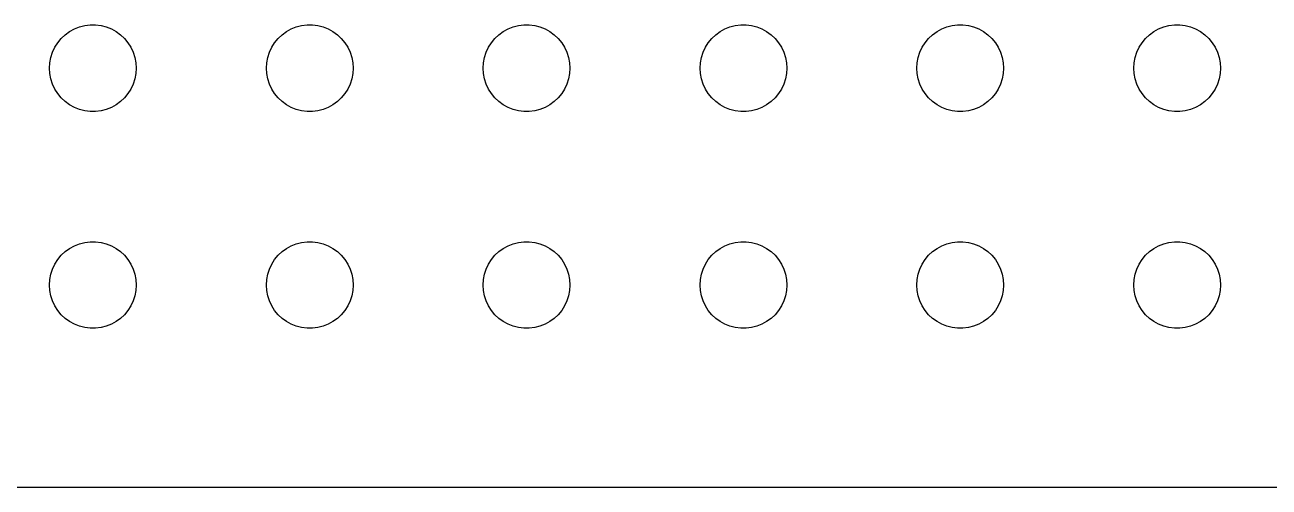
# Model space of a CAD drawing. Header units: metres. Extents: x -172 to 172, y -22 to 22.
# Drawn here: x -129.85 to -86.82, y -21.99 to -6 of the extents above; entities that cross this region are included whole.
import ezdxf

# ---------------------------------------------------------------- set-up
doc = ezdxf.new("R2010")
doc.units = ezdxf.units.M

msp = doc.modelspace()

# ---------------------------------------------------------------- linework, layer by layer
for p, q in [((-127.781, -6.02657), (-127.594, -6.00294)), ((-127.594, -6.00294), (-127.406, -6.00294)), ((-127.406, -6.00294), (-127.219, -6.02657)), ((-120.281, -6.02657), (-120.094, -6.00294)), ((-120.094, -6.00294), (-119.906, -6.00294)), ((-119.906, -6.00294), (-119.719, -6.02657)), ((-112.781, -6.02657), (-112.594, -6.00294)), ((-112.594, -6.00294), (-112.406, -6.00294)), ((-112.406, -6.00294), (-112.219, -6.02657)), ((-105.281, -6.02657), (-105.094, -6.00294)), ((-105.094, -6.00294), (-104.906, -6.00294)), ((-104.906, -6.00294), (-104.719, -6.02657)), ((-97.7811, -6.02657), (-97.5942, -6.00294)), ((-97.5942, -6.00294), (-97.4058, -6.00294)), ((-97.4058, -6.00294), (-97.2189, -6.02657)), ((-90.2811, -6.02657), (-90.0942, -6.00294)), ((-90.0942, -6.00294), (-89.9058, -6.00294)), ((-89.9058, -6.00294), (-89.7189, -6.02657)), ((-128.593, -6.47318), (-128.456, -6.34422)), ((-128.456, -6.34422), (-128.304, -6.23351)), ((-128.304, -6.23351), (-128.139, -6.14275)), ((-128.139, -6.14275), (-127.964, -6.07341)), ((-127.964, -6.07341), (-127.781, -6.02657)), ((-127.219, -6.02657), (-127.036, -6.07341)), ((-127.036, -6.07341), (-126.861, -6.14275)), ((-126.861, -6.14275), (-126.696, -6.23351)), ((-126.696, -6.23351), (-126.544, -6.34422)), ((-126.544, -6.34422), (-126.407, -6.47318)), ((-121.093, -6.47318), (-120.956, -6.34422)), ((-120.956, -6.34422), (-120.804, -6.23351)), ((-120.804, -6.23351), (-120.639, -6.14275)), ((-120.639, -6.14275), (-120.464, -6.07341)), ((-120.464, -6.07341), (-120.281, -6.02657)), ((-119.719, -6.02657), (-119.536, -6.07341)), ((-119.536, -6.07341), (-119.361, -6.14275)), ((-119.361, -6.14275), (-119.196, -6.23351)), ((-119.196, -6.23351), (-119.044, -6.34422)), ((-119.044, -6.34422), (-118.907, -6.47318)), ((-113.593, -6.47318), (-113.456, -6.34422)), ((-113.456, -6.34422), (-113.304, -6.23351)), ((-113.304, -6.23351), (-113.139, -6.14275)), ((-113.139, -6.14275), (-112.964, -6.07341)), ((-112.964, -6.07341), (-112.781, -6.02657)), ((-112.219, -6.02657), (-112.036, -6.07341)), ((-112.036, -6.07341), (-111.861, -6.14275)), ((-111.861, -6.14275), (-111.696, -6.23351)), ((-111.696, -6.23351), (-111.544, -6.34422)), ((-111.544, -6.34422), (-111.407, -6.47318)), ((-106.093, -6.47318), (-105.956, -6.34422)), ((-105.956, -6.34422), (-105.804, -6.23351)), ((-105.804, -6.23351), (-105.639, -6.14275)), ((-105.639, -6.14275), (-105.464, -6.07341)), ((-105.464, -6.07341), (-105.281, -6.02657)), ((-104.719, -6.02657), (-104.536, -6.07341)), ((-104.536, -6.07341), (-104.361, -6.14275)), ((-104.361, -6.14275), (-104.196, -6.23351)), ((-104.196, -6.23351), (-104.044, -6.34422)), ((-104.044, -6.34422), (-103.907, -6.47318)), ((-98.5934, -6.47318), (-98.4561, -6.34422)), ((-98.4561, -6.34422), (-98.3037, -6.23351)), ((-98.3037, -6.23351), (-98.1387, -6.14275)), ((-98.1387, -6.14275), (-97.9635, -6.07341)), ((-97.9635, -6.07341), (-97.7811, -6.02657)), ((-97.2189, -6.02657), (-97.0365, -6.07341)), ((-97.0365, -6.07341), (-96.8613, -6.14275)), ((-96.8613, -6.14275), (-96.6963, -6.23351)), ((-96.6963, -6.23351), (-96.5439, -6.34422)), ((-96.5439, -6.34422), (-96.4065, -6.47318)), ((-91.0934, -6.47318), (-90.9561, -6.34422)), ((-90.9561, -6.34422), (-90.8037, -6.23351)), ((-90.8037, -6.23351), (-90.6387, -6.14275)), ((-90.6387, -6.14275), (-90.4635, -6.07341)), ((-90.4635, -6.07341), (-90.2811, -6.02657)), ((-89.7189, -6.02657), (-89.5365, -6.07341)), ((-89.5365, -6.07341), (-89.3613, -6.14275)), ((-89.3613, -6.14275), (-89.1963, -6.23351)), ((-89.1963, -6.23351), (-89.0439, -6.34422)), ((-89.0439, -6.34422), (-88.9065, -6.47318)), ((-128.895, -6.9478), (-128.814, -6.77736)), ((-128.814, -6.77736), (-128.714, -6.61832)), ((-128.714, -6.61832), (-128.593, -6.47318)), ((-126.407, -6.47318), (-126.286, -6.61832)), ((-126.286, -6.61832), (-126.186, -6.77736)), ((-126.186, -6.77736), (-126.105, -6.9478)), ((-121.395, -6.9478), (-121.314, -6.77736)), ((-121.314, -6.77736), (-121.214, -6.61832)), ((-121.214, -6.61832), (-121.093, -6.47318)), ((-118.907, -6.47318), (-118.786, -6.61832)), ((-118.786, -6.61832), (-118.686, -6.77736)), ((-118.686, -6.77736), (-118.605, -6.9478)), ((-113.895, -6.9478), (-113.814, -6.77736)), ((-113.814, -6.77736), (-113.714, -6.61832)), ((-113.714, -6.61832), (-113.593, -6.47318)), ((-111.407, -6.47318), (-111.286, -6.61832)), ((-111.286, -6.61832), (-111.186, -6.77736)), ((-111.186, -6.77736), (-111.105, -6.9478)), ((-106.395, -6.9478), (-106.314, -6.77736)), ((-106.314, -6.77736), (-106.214, -6.61832)), ((-106.214, -6.61832), (-106.093, -6.47318)), ((-103.907, -6.47318), (-103.786, -6.61832)), ((-103.786, -6.61832), (-103.686, -6.77736)), ((-103.686, -6.77736), (-103.605, -6.9478)), ((-98.8947, -6.9478), (-98.8145, -6.77736)), ((-98.8145, -6.77736), (-98.7135, -6.61832)), ((-98.7135, -6.61832), (-98.5934, -6.47318)), ((-96.4065, -6.47318), (-96.2865, -6.61832)), ((-96.2865, -6.61832), (-96.1855, -6.77736)), ((-96.1855, -6.77736), (-96.1053, -6.9478)), ((-91.3947, -6.9478), (-91.3145, -6.77736)), ((-91.3145, -6.77736), (-91.2135, -6.61832)), ((-91.2135, -6.61832), (-91.0934, -6.47318)), ((-88.9065, -6.47318), (-88.7865, -6.61832)), ((-88.7865, -6.61832), (-88.6855, -6.77736)), ((-88.6855, -6.77736), (-88.6053, -6.9478)), ((-129, -7.5), (-128.988, -7.312)), ((-128.988, -7.312), (-128.953, -7.12695)), ((-128.953, -7.12695), (-128.895, -6.9478)), ((-126.105, -6.9478), (-126.047, -7.12695)), ((-126.047, -7.12695), (-126.012, -7.312)), ((-126.012, -7.312), (-126, -7.5)), ((-121.5, -7.5), (-121.488, -7.312)), ((-121.488, -7.312), (-121.453, -7.12695)), ((-121.453, -7.12695), (-121.395, -6.9478)), ((-118.605, -6.9478), (-118.547, -7.12695)), ((-118.547, -7.12695), (-118.512, -7.312)), ((-118.512, -7.312), (-118.5, -7.5)), ((-114, -7.5), (-113.988, -7.312)), ((-113.988, -7.312), (-113.953, -7.12695)), ((-113.953, -7.12695), (-113.895, -6.9478)), ((-111.105, -6.9478), (-111.047, -7.12695)), ((-111.047, -7.12695), (-111.012, -7.312)), ((-111.012, -7.312), (-111, -7.5)), ((-106.5, -7.5), (-106.488, -7.312)), ((-106.488, -7.312), (-106.453, -7.12695)), ((-106.453, -7.12695), (-106.395, -6.9478)), ((-103.605, -6.9478), (-103.547, -7.12695)), ((-103.547, -7.12695), (-103.512, -7.312)), ((-103.512, -7.312), (-103.5, -7.5)), ((-99, -7.5), (-98.9882, -7.312)), ((-98.9882, -7.312), (-98.9529, -7.12695)), ((-98.9529, -7.12695), (-98.8947, -6.9478)), ((-96.1053, -6.9478), (-96.0471, -7.12695)), ((-96.0471, -7.12695), (-96.0118, -7.312)), ((-96.0118, -7.312), (-96, -7.5)), ((-91.5, -7.5), (-91.4882, -7.312)), ((-91.4882, -7.312), (-91.4529, -7.12695)), ((-91.4529, -7.12695), (-91.3947, -6.9478)), ((-88.6053, -6.9478), (-88.5471, -7.12695)), ((-88.5471, -7.12695), (-88.5118, -7.312)), ((-88.5118, -7.312), (-88.5, -7.5)), ((-128.988, -7.68799), (-129, -7.5)), ((-128.953, -7.87303), (-128.988, -7.68799)), ((-126.012, -7.68799), (-126.047, -7.87303)), ((-126, -7.5), (-126.012, -7.68799)), ((-121.488, -7.68799), (-121.5, -7.5)), ((-121.453, -7.87303), (-121.488, -7.68799)), ((-118.512, -7.68799), (-118.547, -7.87303)), ((-118.5, -7.5), (-118.512, -7.68799)), ((-113.988, -7.68799), (-114, -7.5)), ((-113.953, -7.87303), (-113.988, -7.68799)), ((-111.012, -7.68799), (-111.047, -7.87303)), ((-111, -7.5), (-111.012, -7.68799)), ((-106.488, -7.68799), (-106.5, -7.5)), ((-106.453, -7.87303), (-106.488, -7.68799)), ((-103.512, -7.68799), (-103.547, -7.87303)), ((-103.5, -7.5), (-103.512, -7.68799)), ((-98.9882, -7.68799), (-99, -7.5)), ((-98.9529, -7.87303), (-98.9882, -7.68799)), ((-96.0118, -7.68799), (-96.0471, -7.87303)), ((-96, -7.5), (-96.0118, -7.68799)), ((-91.4882, -7.68799), (-91.5, -7.5)), ((-91.4529, -7.87303), (-91.4882, -7.68799)), ((-88.5118, -7.68799), (-88.5471, -7.87303)), ((-88.5, -7.5), (-88.5118, -7.68799)), ((-128.895, -8.05219), (-128.953, -7.87303)), ((-128.814, -8.22263), (-128.895, -8.05219)), ((-126.105, -8.05219), (-126.186, -8.22263)), ((-126.047, -7.87303), (-126.105, -8.05219)), ((-121.395, -8.05219), (-121.453, -7.87303)), ((-121.314, -8.22263), (-121.395, -8.05219)), ((-118.605, -8.05219), (-118.686, -8.22263)), ((-118.547, -7.87303), (-118.605, -8.05219)), ((-113.895, -8.05219), (-113.953, -7.87303)), ((-113.814, -8.22263), (-113.895, -8.05219)), ((-111.105, -8.05219), (-111.186, -8.22263)), ((-111.047, -7.87303), (-111.105, -8.05219)), ((-106.395, -8.05219), (-106.453, -7.87303)), ((-106.314, -8.22263), (-106.395, -8.05219)), ((-103.605, -8.05219), (-103.686, -8.22263)), ((-103.547, -7.87303), (-103.605, -8.05219)), ((-98.8947, -8.05219), (-98.9529, -7.87303)), ((-98.8145, -8.22263), (-98.8947, -8.05219)), ((-96.1053, -8.05219), (-96.1855, -8.22263)), ((-96.0471, -7.87303), (-96.1053, -8.05219)), ((-91.3947, -8.05219), (-91.4529, -7.87303)), ((-91.3145, -8.22263), (-91.3947, -8.05219)), ((-88.6053, -8.05219), (-88.6855, -8.22263)), ((-88.5471, -7.87303), (-88.6053, -8.05219)), ((-128.714, -8.38167), (-128.814, -8.22263)), ((-128.593, -8.52681), (-128.714, -8.38167)), ((-128.456, -8.65576), (-128.593, -8.52681)), ((-126.407, -8.52681), (-126.544, -8.65576)), ((-126.286, -8.38167), (-126.407, -8.52681)), ((-126.186, -8.22263), (-126.286, -8.38167)), ((-121.214, -8.38167), (-121.314, -8.22263)), ((-121.093, -8.52681), (-121.214, -8.38167)), ((-120.956, -8.65576), (-121.093, -8.52681)), ((-118.907, -8.52681), (-119.044, -8.65576)), ((-118.786, -8.38167), (-118.907, -8.52681)), ((-118.686, -8.22263), (-118.786, -8.38167)), ((-113.714, -8.38167), (-113.814, -8.22263)), ((-113.593, -8.52681), (-113.714, -8.38167)), ((-113.456, -8.65576), (-113.593, -8.52681)), ((-111.407, -8.52681), (-111.544, -8.65576)), ((-111.286, -8.38167), (-111.407, -8.52681)), ((-111.186, -8.22263), (-111.286, -8.38167)), ((-106.214, -8.38167), (-106.314, -8.22263)), ((-106.093, -8.52681), (-106.214, -8.38167)), ((-105.956, -8.65576), (-106.093, -8.52681)), ((-103.907, -8.52681), (-104.044, -8.65576)), ((-103.786, -8.38167), (-103.907, -8.52681)), ((-103.686, -8.22263), (-103.786, -8.38167)), ((-98.7135, -8.38167), (-98.8145, -8.22263)), ((-98.5934, -8.52681), (-98.7135, -8.38167)), ((-98.4561, -8.65576), (-98.5934, -8.52681)), ((-96.4065, -8.52681), (-96.5439, -8.65576)), ((-96.2865, -8.38167), (-96.4065, -8.52681)), ((-96.1855, -8.22263), (-96.2865, -8.38167)), ((-91.2135, -8.38167), (-91.3145, -8.22263)), ((-91.0934, -8.52681), (-91.2135, -8.38167)), ((-90.9561, -8.65576), (-91.0934, -8.52681)), ((-88.9065, -8.52681), (-89.0439, -8.65576)), ((-88.7865, -8.38167), (-88.9065, -8.52681)), ((-88.6855, -8.22263), (-88.7865, -8.38167)), ((-128.304, -8.76648), (-128.456, -8.65576)), ((-128.139, -8.85724), (-128.304, -8.76648)), ((-127.964, -8.92657), (-128.139, -8.85724)), ((-127.781, -8.97342), (-127.964, -8.92657)), ((-127.594, -8.99704), (-127.781, -8.97342)), ((-127.406, -8.99704), (-127.594, -8.99704)), ((-127.219, -8.97342), (-127.406, -8.99704)), ((-127.036, -8.92657), (-127.219, -8.97342)), ((-126.861, -8.85724), (-127.036, -8.92657)), ((-126.696, -8.76648), (-126.861, -8.85724)), ((-126.544, -8.65576), (-126.696, -8.76648)), ((-120.804, -8.76648), (-120.956, -8.65576)), ((-120.639, -8.85724), (-120.804, -8.76648)), ((-120.464, -8.92657), (-120.639, -8.85724)), ((-120.281, -8.97342), (-120.464, -8.92657)), ((-120.094, -8.99704), (-120.281, -8.97342)), ((-119.906, -8.99704), (-120.094, -8.99704)), ((-119.719, -8.97342), (-119.906, -8.99704)), ((-119.536, -8.92657), (-119.719, -8.97342)), ((-119.361, -8.85724), (-119.536, -8.92657)), ((-119.196, -8.76648), (-119.361, -8.85724)), ((-119.044, -8.65576), (-119.196, -8.76648)), ((-113.304, -8.76648), (-113.456, -8.65576)), ((-113.139, -8.85724), (-113.304, -8.76648)), ((-112.964, -8.92657), (-113.139, -8.85724)), ((-112.781, -8.97342), (-112.964, -8.92657)), ((-112.594, -8.99704), (-112.781, -8.97342)), ((-112.406, -8.99704), (-112.594, -8.99704)), ((-112.219, -8.97342), (-112.406, -8.99704)), ((-112.036, -8.92657), (-112.219, -8.97342)), ((-111.861, -8.85724), (-112.036, -8.92657)), ((-111.696, -8.76648), (-111.861, -8.85724)), ((-111.544, -8.65576), (-111.696, -8.76648)), ((-105.804, -8.76648), (-105.956, -8.65576)), ((-105.639, -8.85724), (-105.804, -8.76648)), ((-105.464, -8.92657), (-105.639, -8.85724)), ((-105.281, -8.97342), (-105.464, -8.92657)), ((-105.094, -8.99704), (-105.281, -8.97342)), ((-104.906, -8.99704), (-105.094, -8.99704)), ((-104.719, -8.97342), (-104.906, -8.99704)), ((-104.536, -8.92657), (-104.719, -8.97342)), ((-104.361, -8.85724), (-104.536, -8.92657)), ((-104.196, -8.76648), (-104.361, -8.85724)), ((-104.044, -8.65576), (-104.196, -8.76648)), ((-98.3037, -8.76648), (-98.4561, -8.65576)), ((-98.1387, -8.85724), (-98.3037, -8.76648)), ((-97.9635, -8.92657), (-98.1387, -8.85724)), ((-97.7811, -8.97342), (-97.9635, -8.92657)), ((-97.5942, -8.99704), (-97.7811, -8.97342)), ((-97.4058, -8.99704), (-97.5942, -8.99704)), ((-97.2189, -8.97342), (-97.4058, -8.99704)), ((-97.0365, -8.92657), (-97.2189, -8.97342)), ((-96.8613, -8.85724), (-97.0365, -8.92657)), ((-96.6963, -8.76648), (-96.8613, -8.85724)), ((-96.5439, -8.65576), (-96.6963, -8.76648)), ((-90.8037, -8.76648), (-90.9561, -8.65576)), ((-90.6387, -8.85724), (-90.8037, -8.76648)), ((-90.4635, -8.92657), (-90.6387, -8.85724)), ((-90.2811, -8.97342), (-90.4635, -8.92657)), ((-90.0942, -8.99704), (-90.2811, -8.97342)), ((-89.9058, -8.99704), (-90.0942, -8.99704)), ((-89.7189, -8.97342), (-89.9058, -8.99704)), ((-89.5365, -8.92657), (-89.7189, -8.97342)), ((-89.3613, -8.85724), (-89.5365, -8.92657)), ((-89.1963, -8.76648), (-89.3613, -8.85724)), ((-89.0439, -8.65576), (-89.1963, -8.76648)), ((-128.456, -13.8442), (-128.304, -13.7335)), ((-128.304, -13.7335), (-128.139, -13.6427)), ((-128.139, -13.6427), (-127.964, -13.5734)), ((-127.964, -13.5734), (-127.781, -13.5266)), ((-127.781, -13.5266), (-127.594, -13.5029)), ((-127.594, -13.5029), (-127.406, -13.5029)), ((-127.406, -13.5029), (-127.219, -13.5266)), ((-127.219, -13.5266), (-127.036, -13.5734)), ((-127.036, -13.5734), (-126.861, -13.6427)), ((-126.861, -13.6427), (-126.696, -13.7335)), ((-126.696, -13.7335), (-126.544, -13.8442)), ((-120.956, -13.8442), (-120.804, -13.7335)), ((-120.804, -13.7335), (-120.639, -13.6427)), ((-120.639, -13.6427), (-120.464, -13.5734)), ((-120.464, -13.5734), (-120.281, -13.5266)), ((-120.281, -13.5266), (-120.094, -13.5029)), ((-120.094, -13.5029), (-119.906, -13.5029)), ((-119.906, -13.5029), (-119.719, -13.5266)), ((-119.719, -13.5266), (-119.536, -13.5734)), ((-119.536, -13.5734), (-119.361, -13.6427)), ((-119.361, -13.6427), (-119.196, -13.7335)), ((-119.196, -13.7335), (-119.044, -13.8442)), ((-113.456, -13.8442), (-113.304, -13.7335)), ((-113.304, -13.7335), (-113.139, -13.6427)), ((-113.139, -13.6427), (-112.964, -13.5734)), ((-112.964, -13.5734), (-112.781, -13.5266)), ((-112.781, -13.5266), (-112.594, -13.5029)), ((-112.594, -13.5029), (-112.406, -13.5029)), ((-112.406, -13.5029), (-112.219, -13.5266)), ((-112.219, -13.5266), (-112.036, -13.5734)), ((-112.036, -13.5734), (-111.861, -13.6427)), ((-111.861, -13.6427), (-111.696, -13.7335)), ((-111.696, -13.7335), (-111.544, -13.8442)), ((-105.956, -13.8442), (-105.804, -13.7335)), ((-105.804, -13.7335), (-105.639, -13.6427)), ((-105.639, -13.6427), (-105.464, -13.5734)), ((-105.464, -13.5734), (-105.281, -13.5266)), ((-105.281, -13.5266), (-105.094, -13.5029)), ((-105.094, -13.5029), (-104.906, -13.5029)), ((-104.906, -13.5029), (-104.719, -13.5266)), ((-104.719, -13.5266), (-104.536, -13.5734)), ((-104.536, -13.5734), (-104.361, -13.6427)), ((-104.361, -13.6427), (-104.196, -13.7335)), ((-104.196, -13.7335), (-104.044, -13.8442)), ((-98.4561, -13.8442), (-98.3037, -13.7335)), ((-98.3037, -13.7335), (-98.1387, -13.6427)), ((-98.1387, -13.6427), (-97.9635, -13.5734)), ((-97.9635, -13.5734), (-97.7811, -13.5266)), ((-97.7811, -13.5266), (-97.5942, -13.5029)), ((-97.5942, -13.5029), (-97.4058, -13.5029)), ((-97.4058, -13.5029), (-97.2189, -13.5266)), ((-97.2189, -13.5266), (-97.0365, -13.5734)), ((-97.0365, -13.5734), (-96.8613, -13.6427)), ((-96.8613, -13.6427), (-96.6963, -13.7335)), ((-96.6963, -13.7335), (-96.5439, -13.8442)), ((-90.9561, -13.8442), (-90.8037, -13.7335)), ((-90.8037, -13.7335), (-90.6387, -13.6427)), ((-90.6387, -13.6427), (-90.4635, -13.5734)), ((-90.4635, -13.5734), (-90.2811, -13.5266)), ((-90.2811, -13.5266), (-90.0942, -13.5029)), ((-90.0942, -13.5029), (-89.9058, -13.5029)), ((-89.9058, -13.5029), (-89.7189, -13.5266)), ((-89.7189, -13.5266), (-89.5365, -13.5734)), ((-89.5365, -13.5734), (-89.3613, -13.6427)), ((-89.3613, -13.6427), (-89.1963, -13.7335)), ((-89.1963, -13.7335), (-89.0439, -13.8442)), ((-128.814, -14.2774), (-128.714, -14.1183)), ((-128.714, -14.1183), (-128.593, -13.9732)), ((-128.593, -13.9732), (-128.456, -13.8442)), ((-126.544, -13.8442), (-126.407, -13.9732)), ((-126.407, -13.9732), (-126.286, -14.1183)), ((-126.286, -14.1183), (-126.186, -14.2774)), ((-121.314, -14.2774), (-121.214, -14.1183)), ((-121.214, -14.1183), (-121.093, -13.9732)), ((-121.093, -13.9732), (-120.956, -13.8442)), ((-119.044, -13.8442), (-118.907, -13.9732)), ((-118.907, -13.9732), (-118.786, -14.1183)), ((-118.786, -14.1183), (-118.686, -14.2774)), ((-113.814, -14.2774), (-113.714, -14.1183)), ((-113.714, -14.1183), (-113.593, -13.9732)), ((-113.593, -13.9732), (-113.456, -13.8442)), ((-111.544, -13.8442), (-111.407, -13.9732)), ((-111.407, -13.9732), (-111.286, -14.1183)), ((-111.286, -14.1183), (-111.186, -14.2774)), ((-106.314, -14.2774), (-106.214, -14.1183)), ((-106.214, -14.1183), (-106.093, -13.9732)), ((-106.093, -13.9732), (-105.956, -13.8442)), ((-104.044, -13.8442), (-103.907, -13.9732)), ((-103.907, -13.9732), (-103.786, -14.1183)), ((-103.786, -14.1183), (-103.686, -14.2774)), ((-98.8145, -14.2774), (-98.7135, -14.1183)), ((-98.7135, -14.1183), (-98.5934, -13.9732)), ((-98.5934, -13.9732), (-98.4561, -13.8442)), ((-96.5439, -13.8442), (-96.4065, -13.9732)), ((-96.4065, -13.9732), (-96.2865, -14.1183)), ((-96.2865, -14.1183), (-96.1855, -14.2774)), ((-91.3145, -14.2774), (-91.2135, -14.1183)), ((-91.2135, -14.1183), (-91.0934, -13.9732)), ((-91.0934, -13.9732), (-90.9561, -13.8442)), ((-89.0439, -13.8442), (-88.9065, -13.9732)), ((-88.9065, -13.9732), (-88.7865, -14.1183)), ((-88.7865, -14.1183), (-88.6855, -14.2774)), ((-128.988, -14.812), (-128.953, -14.627)), ((-128.953, -14.627), (-128.895, -14.4478)), ((-128.895, -14.4478), (-128.814, -14.2774)), ((-126.186, -14.2774), (-126.105, -14.4478)), ((-126.105, -14.4478), (-126.047, -14.627)), ((-126.047, -14.627), (-126.012, -14.812)), ((-121.488, -14.812), (-121.453, -14.627)), ((-121.453, -14.627), (-121.395, -14.4478)), ((-121.395, -14.4478), (-121.314, -14.2774)), ((-118.686, -14.2774), (-118.605, -14.4478)), ((-118.605, -14.4478), (-118.547, -14.627)), ((-118.547, -14.627), (-118.512, -14.812)), ((-113.988, -14.812), (-113.953, -14.627)), ((-113.953, -14.627), (-113.895, -14.4478)), ((-113.895, -14.4478), (-113.814, -14.2774)), ((-111.186, -14.2774), (-111.105, -14.4478)), ((-111.105, -14.4478), (-111.047, -14.627)), ((-111.047, -14.627), (-111.012, -14.812)), ((-106.488, -14.812), (-106.453, -14.627)), ((-106.453, -14.627), (-106.395, -14.4478)), ((-106.395, -14.4478), (-106.314, -14.2774)), ((-103.686, -14.2774), (-103.605, -14.4478)), ((-103.605, -14.4478), (-103.547, -14.627)), ((-103.547, -14.627), (-103.512, -14.812)), ((-98.9882, -14.812), (-98.9529, -14.627)), ((-98.9529, -14.627), (-98.8947, -14.4478)), ((-98.8947, -14.4478), (-98.8145, -14.2774)), ((-96.1855, -14.2774), (-96.1053, -14.4478)), ((-96.1053, -14.4478), (-96.0471, -14.627)), ((-96.0471, -14.627), (-96.0118, -14.812)), ((-91.4882, -14.812), (-91.4529, -14.627)), ((-91.4529, -14.627), (-91.3947, -14.4478)), ((-91.3947, -14.4478), (-91.3145, -14.2774)), ((-88.6855, -14.2774), (-88.6053, -14.4478)), ((-88.6053, -14.4478), (-88.5471, -14.627)), ((-88.5471, -14.627), (-88.5118, -14.812)), ((-129, -15), (-128.988, -14.812)), ((-128.988, -15.188), (-129, -15)), ((-126.012, -14.812), (-126, -15)), ((-126, -15), (-126.012, -15.188)), ((-121.5, -15), (-121.488, -14.812)), ((-121.488, -15.188), (-121.5, -15)), ((-118.512, -14.812), (-118.5, -15)), ((-118.5, -15), (-118.512, -15.188)), ((-114, -15), (-113.988, -14.812)), ((-113.988, -15.188), (-114, -15)), ((-111.012, -14.812), (-111, -15)), ((-111, -15), (-111.012, -15.188)), ((-106.5, -15), (-106.488, -14.812)), ((-106.488, -15.188), (-106.5, -15)), ((-103.512, -14.812), (-103.5, -15)), ((-103.5, -15), (-103.512, -15.188)), ((-99, -15), (-98.9882, -14.812)), ((-98.9882, -15.188), (-99, -15)), ((-96.0118, -14.812), (-96, -15)), ((-96, -15), (-96.0118, -15.188)), ((-91.5, -15), (-91.4882, -14.812)), ((-91.4882, -15.188), (-91.5, -15)), ((-88.5118, -14.812), (-88.5, -15)), ((-88.5, -15), (-88.5118, -15.188)), ((-128.953, -15.373), (-128.988, -15.188)), ((-128.895, -15.5522), (-128.953, -15.373)), ((-126.047, -15.373), (-126.105, -15.5522)), ((-126.012, -15.188), (-126.047, -15.373)), ((-121.453, -15.373), (-121.488, -15.188)), ((-121.395, -15.5522), (-121.453, -15.373)), ((-118.547, -15.373), (-118.605, -15.5522)), ((-118.512, -15.188), (-118.547, -15.373)), ((-113.953, -15.373), (-113.988, -15.188)), ((-113.895, -15.5522), (-113.953, -15.373)), ((-111.047, -15.373), (-111.105, -15.5522)), ((-111.012, -15.188), (-111.047, -15.373)), ((-106.453, -15.373), (-106.488, -15.188)), ((-106.395, -15.5522), (-106.453, -15.373)), ((-103.547, -15.373), (-103.605, -15.5522)), ((-103.512, -15.188), (-103.547, -15.373)), ((-98.9529, -15.373), (-98.9882, -15.188)), ((-98.8947, -15.5522), (-98.9529, -15.373)), ((-96.0471, -15.373), (-96.1053, -15.5522)), ((-96.0118, -15.188), (-96.0471, -15.373)), ((-91.4529, -15.373), (-91.4882, -15.188)), ((-91.3947, -15.5522), (-91.4529, -15.373)), ((-88.5471, -15.373), (-88.6053, -15.5522)), ((-88.5118, -15.188), (-88.5471, -15.373)), ((-128.814, -15.7226), (-128.895, -15.5522)), ((-128.714, -15.8817), (-128.814, -15.7226)), ((-128.593, -16.0268), (-128.714, -15.8817)), ((-126.286, -15.8817), (-126.407, -16.0268)), ((-126.186, -15.7226), (-126.286, -15.8817)), ((-126.105, -15.5522), (-126.186, -15.7226)), ((-121.314, -15.7226), (-121.395, -15.5522)), ((-121.214, -15.8817), (-121.314, -15.7226)), ((-121.093, -16.0268), (-121.214, -15.8817)), ((-118.786, -15.8817), (-118.907, -16.0268)), ((-118.686, -15.7226), (-118.786, -15.8817)), ((-118.605, -15.5522), (-118.686, -15.7226)), ((-113.814, -15.7226), (-113.895, -15.5522)), ((-113.714, -15.8817), (-113.814, -15.7226)), ((-113.593, -16.0268), (-113.714, -15.8817)), ((-111.286, -15.8817), (-111.407, -16.0268)), ((-111.186, -15.7226), (-111.286, -15.8817)), ((-111.105, -15.5522), (-111.186, -15.7226)), ((-106.314, -15.7226), (-106.395, -15.5522)), ((-106.214, -15.8817), (-106.314, -15.7226)), ((-106.093, -16.0268), (-106.214, -15.8817)), ((-103.786, -15.8817), (-103.907, -16.0268)), ((-103.686, -15.7226), (-103.786, -15.8817)), ((-103.605, -15.5522), (-103.686, -15.7226)), ((-98.8145, -15.7226), (-98.8947, -15.5522)), ((-98.7135, -15.8817), (-98.8145, -15.7226)), ((-98.5934, -16.0268), (-98.7135, -15.8817)), ((-96.2865, -15.8817), (-96.4065, -16.0268)), ((-96.1855, -15.7226), (-96.2865, -15.8817)), ((-96.1053, -15.5522), (-96.1855, -15.7226)), ((-91.3145, -15.7226), (-91.3947, -15.5522)), ((-91.2135, -15.8817), (-91.3145, -15.7226)), ((-91.0934, -16.0268), (-91.2135, -15.8817)), ((-88.7865, -15.8817), (-88.9065, -16.0268)), ((-88.6855, -15.7226), (-88.7865, -15.8817)), ((-88.6053, -15.5522), (-88.6855, -15.7226)), ((-128.456, -16.1558), (-128.593, -16.0268)), ((-128.304, -16.2665), (-128.456, -16.1558)), ((-128.139, -16.3572), (-128.304, -16.2665)), ((-126.696, -16.2665), (-126.861, -16.3572)), ((-126.544, -16.1558), (-126.696, -16.2665)), ((-126.407, -16.0268), (-126.544, -16.1558)), ((-120.956, -16.1558), (-121.093, -16.0268)), ((-120.804, -16.2665), (-120.956, -16.1558)), ((-120.639, -16.3572), (-120.804, -16.2665)), ((-119.196, -16.2665), (-119.361, -16.3572)), ((-119.044, -16.1558), (-119.196, -16.2665)), ((-118.907, -16.0268), (-119.044, -16.1558)), ((-113.456, -16.1558), (-113.593, -16.0268)), ((-113.304, -16.2665), (-113.456, -16.1558)), ((-113.139, -16.3572), (-113.304, -16.2665)), ((-111.696, -16.2665), (-111.861, -16.3572)), ((-111.544, -16.1558), (-111.696, -16.2665)), ((-111.407, -16.0268), (-111.544, -16.1558)), ((-105.956, -16.1558), (-106.093, -16.0268)), ((-105.804, -16.2665), (-105.956, -16.1558)), ((-105.639, -16.3572), (-105.804, -16.2665)), ((-104.196, -16.2665), (-104.361, -16.3572)), ((-104.044, -16.1558), (-104.196, -16.2665)), ((-103.907, -16.0268), (-104.044, -16.1558)), ((-98.4561, -16.1558), (-98.5934, -16.0268)), ((-98.3037, -16.2665), (-98.4561, -16.1558)), ((-98.1387, -16.3572), (-98.3037, -16.2665)), ((-96.6963, -16.2665), (-96.8613, -16.3572)), ((-96.5439, -16.1558), (-96.6963, -16.2665)), ((-96.4065, -16.0268), (-96.5439, -16.1558)), ((-90.9561, -16.1558), (-91.0934, -16.0268)), ((-90.8037, -16.2665), (-90.9561, -16.1558)), ((-90.6387, -16.3572), (-90.8037, -16.2665)), ((-89.1963, -16.2665), (-89.3613, -16.3572)), ((-89.0439, -16.1558), (-89.1963, -16.2665)), ((-88.9065, -16.0268), (-89.0439, -16.1558)), ((-127.964, -16.4266), (-128.139, -16.3572)), ((-127.781, -16.4734), (-127.964, -16.4266)), ((-127.594, -16.497), (-127.781, -16.4734)), ((-127.406, -16.497), (-127.594, -16.497)), ((-127.219, -16.4734), (-127.406, -16.497)), ((-127.036, -16.4266), (-127.219, -16.4734)), ((-126.861, -16.3572), (-127.036, -16.4266)), ((-120.464, -16.4266), (-120.639, -16.3572)), ((-120.281, -16.4734), (-120.464, -16.4266)), ((-120.094, -16.497), (-120.281, -16.4734)), ((-119.906, -16.497), (-120.094, -16.497)), ((-119.719, -16.4734), (-119.906, -16.497)), ((-119.536, -16.4266), (-119.719, -16.4734)), ((-119.361, -16.3572), (-119.536, -16.4266)), ((-112.964, -16.4266), (-113.139, -16.3572)), ((-112.781, -16.4734), (-112.964, -16.4266)), ((-112.594, -16.497), (-112.781, -16.4734)), ((-112.406, -16.497), (-112.594, -16.497)), ((-112.219, -16.4734), (-112.406, -16.497)), ((-112.036, -16.4266), (-112.219, -16.4734)), ((-111.861, -16.3572), (-112.036, -16.4266)), ((-105.464, -16.4266), (-105.639, -16.3572)), ((-105.281, -16.4734), (-105.464, -16.4266)), ((-105.094, -16.497), (-105.281, -16.4734)), ((-104.906, -16.497), (-105.094, -16.497)), ((-104.719, -16.4734), (-104.906, -16.497)), ((-104.536, -16.4266), (-104.719, -16.4734)), ((-104.361, -16.3572), (-104.536, -16.4266)), ((-97.9635, -16.4266), (-98.1387, -16.3572)), ((-97.7811, -16.4734), (-97.9635, -16.4266)), ((-97.5942, -16.497), (-97.7811, -16.4734)), ((-97.4058, -16.497), (-97.5942, -16.497)), ((-97.2189, -16.4734), (-97.4058, -16.497)), ((-97.0365, -16.4266), (-97.2189, -16.4734)), ((-96.8613, -16.3572), (-97.0365, -16.4266)), ((-90.4635, -16.4266), (-90.6387, -16.3572)), ((-90.2811, -16.4734), (-90.4635, -16.4266)), ((-90.0942, -16.497), (-90.2811, -16.4734)), ((-89.9058, -16.497), (-90.0942, -16.497)), ((-89.7189, -16.4734), (-89.9058, -16.497)), ((-89.5365, -16.4266), (-89.7189, -16.4734)), ((-89.3613, -16.3572), (-89.5365, -16.4266)), ((-167.314, -21.9901), (167.314, -21.9901))]:
    msp.add_line(p, q)

doc.saveas('drawing.dxf')
